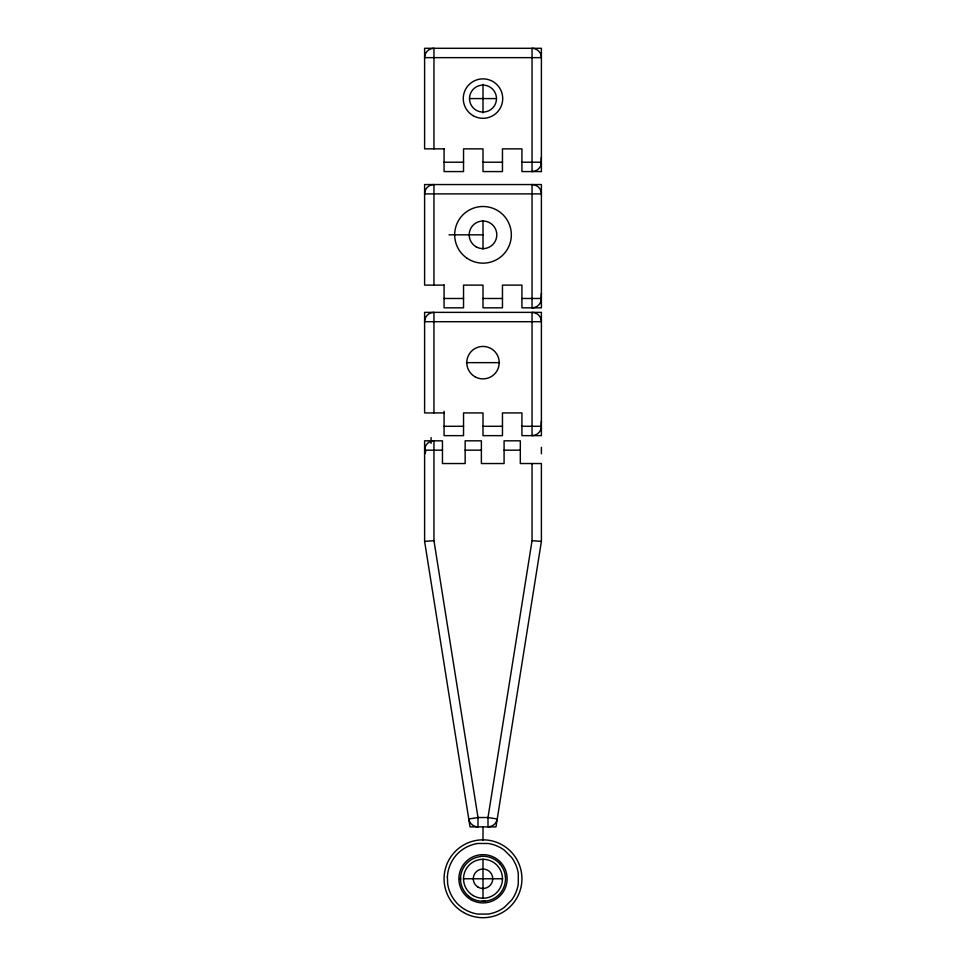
<?xml version="1.0" encoding="UTF-8"?>
<svg xmlns="http://www.w3.org/2000/svg" width="966" height="966" viewBox="0 0 966 966"><rect width="100%" height="100%" fill="white"/><g stroke="black" fill="none" stroke-linecap="round" stroke-linejoin="round"><path stroke-width="1.45" d="M532.049 463.535L532.049 540.658L487.999 817.526L487.999 826.872A9.346 9.346 0 0 0 497.224 818.987L487.999 817.526L478.001 817.526L468.776 818.987A9.346 9.346 0 0 0 478.001 826.872L478.001 817.526L433.951 540.658L433.951 440.822A9.346 9.346 0 0 0 425.052 447.343L425.052 450.168L442.452 450.168M460.504 877.671L460.504 879.881M425.004 447.789L425.004 448.417M541.383 293.302L541.117 298.349M541.383 421.116L541.117 426.163M541.346 157.229L541.117 162.095M424.895 541.371L433.951 540.658M469.524 98.58L496.476 98.58A13.5 13.5 0 0 0 476.25 86.892A13.5 13.5 0 0 0 476.25 110.269A13.5 13.5 0 0 0 496.5 98.58M444.07 148.861L424.605 148.861L424.605 48.3L541.395 48.3L541.395 171.574L521.93 171.574L521.93 148.861L502.465 148.861L502.465 171.574L483 171.574L483 148.861L463.535 148.861L463.535 171.574L444.07 171.574L444.07 148.679M444.07 162.228L463.535 162.228M483 162.228L502.465 162.228M521.93 162.228L541.141 162.228L541.31 163.411A9.346 9.346 0 0 1 532.049 171.574L532.049 48.3A9.346 9.346 0 0 1 541.395 57.646L424.605 57.646A9.346 9.346 0 0 1 433.951 48.3L433.951 148.861M449.021 234.835L483 234.835M444.07 285.115L424.605 285.115L424.605 184.554L541.395 184.554L541.395 307.828L521.93 307.828L521.93 285.115L502.465 285.115L502.465 307.828L483 307.828L483 285.115L463.535 285.115L463.535 307.828L444.07 307.828L444.07 284.934M444.07 298.482L463.535 298.482M483 298.482L502.465 298.482M521.93 298.482L541.141 298.482L541.31 299.665M466.53 362.648L499.47 362.648M444.07 412.929L424.605 412.929L424.605 312.368L541.395 312.368L541.395 435.642L521.93 435.642L521.93 412.929L502.465 412.929L502.465 435.642L483 435.642L483 412.929L463.535 412.929L463.535 435.642L444.07 435.642L444.07 411.311M444.07 426.296L463.535 426.296M483 426.296L502.465 426.296M521.93 426.296L541.141 426.296L541.31 427.479A9.346 9.346 0 0 1 532.049 435.642L532.049 312.368A9.346 9.346 0 0 1 541.395 321.702L424.605 321.702A9.346 9.346 0 0 1 433.951 312.368L433.951 412.929M465.153 450.168L481.382 450.168M504.083 450.168L520.312 450.168M463.39 878.77L502.61 878.77M532.049 540.658L541.105 541.371M541.153 162.3L541.298 163.206M541.189 298.723L541.286 299.388M425.016 449.226L425.004 448.598M541.395 447.318L541.395 453.791M483 84.32L483 112.841M483 220.574L483 249.095M483 826.932L483 840.263M483 859.16L483 898.38M433.951 285.115L433.951 184.554A9.346 9.346 0 0 0 424.605 193.888L541.395 193.888A9.346 9.346 0 0 0 532.049 184.554L532.049 307.828A9.346 9.346 0 0 0 541.31 299.689M431.09 437.586L431.09 443.346M468.715 896.17A22.399 22.399 0 0 1 480.73 856.552M468.522 896.158A22.749 22.749 0 0 0 498.118 895.446A21.59 21.59 0 0 0 500.412 893.067A22.737 22.737 0 0 0 505.484 879.869A21.626 21.626 0 0 0 505.411 876.573M485.198 901.181A21.59 21.59 0 0 1 481.901 901.266M499.676 863.652A22.737 22.737 0 0 1 505.399 876.573M499.688 863.64A21.59 21.59 0 0 0 497.297 861.37A22.749 22.749 0 0 0 484.099 856.287A21.59 21.59 0 0 0 480.79 856.359M424.992 450.192A3.091 0.857 89.8 0 1 424.992 450.554M425.668 450.518A3.2 1.002 -90 0 1 424.605 453.779M447.355 877.019L447.693 883.999A36.068 36.068 0 0 0 455.421 901.423A34.305 34.305 0 0 0 459.019 905.227L461.736 907.436A36.43 36.43 0 0 0 477.772 914.077L488.228 914.077A36.43 36.43 0 0 0 504.264 907.424L511.666 900.034A36.406 36.406 0 0 0 518.295 883.999L518.307 873.542A36.406 36.406 0 0 0 511.654 857.506L504.264 850.104A36.43 36.43 0 0 0 488.228 843.475L477.772 843.463A36.43 36.43 0 0 0 461.736 850.116L460.347 851.179A34.378 34.378 0 0 0 455.409 856.118A36.068 36.068 0 0 0 447.705 873.542L447.355 877.019M541.395 541.395L495.981 826.872L470.019 826.872L424.605 541.395L424.605 440.822L442.452 440.822L442.452 463.535L465.153 463.535L465.153 440.822L481.382 440.822L481.382 463.535L504.083 463.535L504.083 440.822L520.312 440.822L520.312 463.535L541.395 463.535L541.395 541.395M463.535 912.484A38.93 38.93 0 0 0 521.93 878.77A38.93 38.93 0 0 0 463.535 845.057A38.93 38.93 0 0 0 463.535 912.484M470.937 899.672A24.138 24.138 0 0 0 507.138 878.77A24.138 24.138 0 0 0 470.937 857.868A24.138 24.138 0 0 0 470.937 899.672M478.134 887.199A9.732 9.732 0 0 0 492.732 878.77A9.732 9.732 0 0 0 478.134 870.342A9.732 9.732 0 0 0 478.134 887.199M473.268 895.627A19.465 19.465 0 0 0 502.465 878.77A19.465 19.465 0 0 0 473.268 861.913A19.465 19.465 0 0 0 473.268 895.627M476.093 246.789A13.802 13.802 0 0 0 496.802 234.835A13.802 13.802 0 0 0 476.093 222.88A13.802 13.802 0 0 0 476.093 246.789M466.687 257.994A28.34 28.34 0 0 0 511.219 237.382A28.34 28.34 0 0 0 471.094 209.115A28.34 28.34 0 0 0 466.687 257.994M473.135 115.666A19.718 19.718 0 0 0 502.718 98.58A19.718 19.718 0 0 0 473.135 81.506A19.718 19.718 0 0 0 473.135 115.666M474.886 376.692A16.217 16.217 0 0 0 499.217 362.648A16.217 16.217 0 0 0 474.886 348.605A16.217 16.217 0 0 0 474.886 376.692"/></g></svg>
